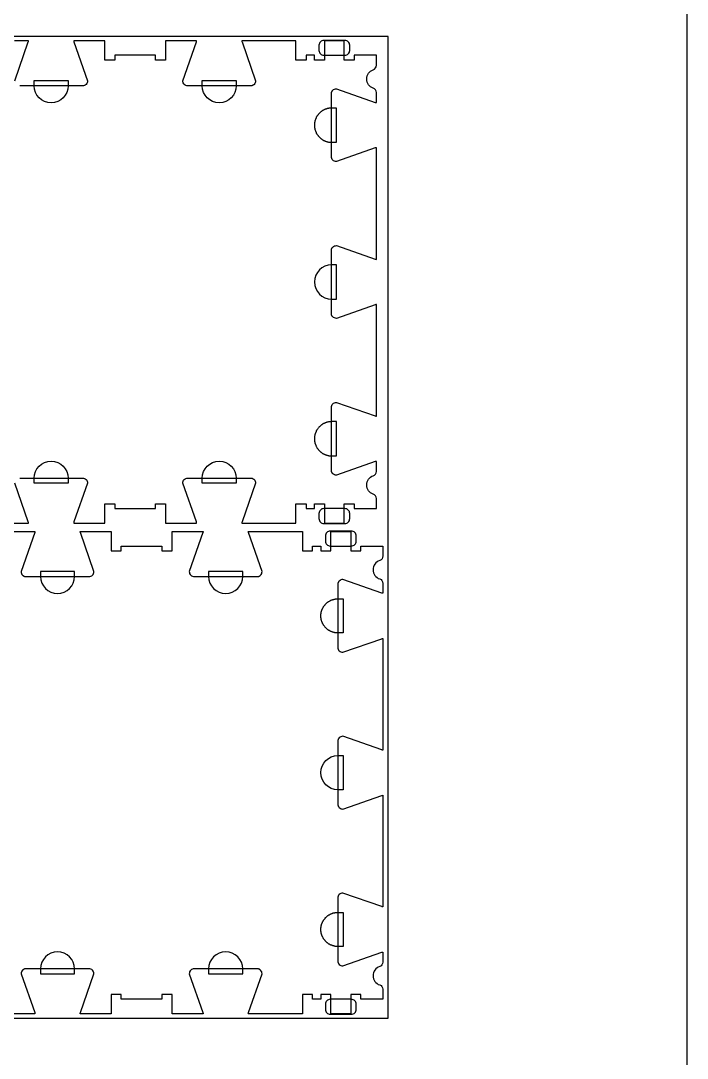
# Model space of a CAD drawing. Extents: x 0 to 4485, y 0 to 10771.
# Drawn here: x 2355 to 3183, y 5619 to 6909 of the extents above; entities that cross this region are included whole.
import ezdxf

# ---------------------------------------------------------------- set-up
doc = ezdxf.new("R2010")
doc.units = 0
for name, color, linetype in [('0_SHEET_SPRUCEPLY_2440X122', 1, 'CONTINUOUS'), ('4_ANYTOOL_CUTTHROUGH_OUTSI', 5, 'CONTINUOUS'), ('5_ANYTOOL_HALF_MILL_9MM_IN', 3, 'CONTINUOUS'), ('DONOTCUT', 7, 'CONTINUOUS')]:
    doc.layers.add(name, color=color, linetype=linetype)

msp = doc.modelspace()

# ---------------------------------------------------------------- linework, layer by layer
at = {"layer": '0_SHEET_SPRUCEPLY_2440X122'}
msp.add_lwpolyline([(371.7, 6889.4), (371.7, 5669.4), (2811.7, 5669.4), (2811.7, 6889.4)], close=True, dxfattribs=at)
at = {"layer": '4_ANYTOOL_CUTTHROUGH_OUTSI', "color": 5}
for points in [[(2347.7, 6834.5), (2364.6, 6882.8), (2364.6, 6882.8, 0.061485), (2364.9, 6884.2), (2347.4, 6884.2)], [(2354, 6340.7), (2432, 6340.7, -0.414214), (2438.2, 6334.4), (2438.2, 6334.4), (2438.2, 6334.3), (2421.3, 6286.1), (2421.3, 6286.1, 0.061485), (2421.1, 6284.7), (2459.7, 6284.7), (2459.7, 6308.7), (2472.2, 6308.7), (2472.2, 6302.7), (2522.7, 6302.7), (2522.7, 6308.7), (2535.2, 6308.7), (2535.2, 6284.7), (2573.8, 6284.7), (2573.8, 6284.7, 0.061485), (2573.5, 6286.1), (2556.6, 6334.3), (2556.6, 6334.4), (2556.6, 6334.4), (2556.6, 6334.4, -0.414214), (2562.9, 6340.7), (2640.9, 6340.7), (2641, 6340.7), (2641.2, 6340.7), (2641.3, 6340.7), (2641.5, 6340.6), (2641.6, 6340.6), (2641.8, 6340.6), (2641.9, 6340.6), (2642.1, 6340.6), (2642.2, 6340.5), (2642.4, 6340.5), (2642.5, 6340.4), (2642.7, 6340.4), (2642.8, 6340.4), (2643, 6340.3), (2643.1, 6340.3), (2643.3, 6340.2), (2643.4, 6340.1), (2643.5, 6340.1), (2643.7, 6340), (2643.8, 6339.9), (2644, 6339.9), (2644.1, 6339.8), (2644.2, 6339.7), (2644.3, 6339.6), (2644.5, 6339.5), (2644.6, 6339.4), (2644.7, 6339.3), (2644.8, 6339.2), (2645, 6339.1), (2645.1, 6339), (2645.2, 6338.9), (2645.3, 6338.8, -0.198912), (2647.1, 6334.4), (2647.1, 6334.4), (2647.1, 6334.3), (2630.2, 6286.1), (2630.2, 6286.1, 0.061485), (2630, 6284.7), (2697.2, 6284.7), (2697.2, 6308.7), (2709.7, 6308.7), (2709.7, 6302.7), (2720.2, 6302.7), (2720.2, 6308.7), (2732.7, 6308.7), (2732.7, 6284.7), (2757.2, 6284.7), (2757.2, 6308.7), (2769.7, 6308.7), (2769.7, 6302.7), (2797.2, 6302.7), (2797.2, 6315.1), (2797.2, 6315.1, 0.317837), (2793.3, 6320.5, -0.707107), (2793.3, 6343.6, 0.317837), (2797.2, 6349), (2797.2, 6361.4, 0.061485), (2795.8, 6361.2), (2747.5, 6344.3), (2747.5, 6344.3), (2747.4, 6344.3), (2747.4, 6344.3, -0.198912), (2743, 6346.1), (2742.9, 6346.2), (2742.8, 6346.3), (2742.7, 6346.4), (2742.6, 6346.5), (2742.5, 6346.7), (2742.4, 6346.8), (2742.3, 6346.9), (2742.2, 6347), (2742.1, 6347.2), (2742.1, 6347.3), (2742, 6347.4), (2741.9, 6347.6), (2741.8, 6347.7), (2741.8, 6347.8), (2741.7, 6348), (2741.6, 6348.1), (2741.6, 6348.3), (2741.5, 6348.4), (2741.5, 6348.6), (2741.4, 6348.7), (2741.4, 6348.9), (2741.3, 6349), (2741.3, 6349.2), (2741.3, 6349.3), (2741.2, 6349.5), (2741.2, 6349.6), (2741.2, 6349.8), (2741.2, 6349.9), (2741.2, 6350.1), (2741.2, 6350.2), (2741.2, 6350.4), (2741.2, 6350.5), (2741.2, 6428.5, -0.414214), (2747.4, 6434.8), (2747.5, 6434.8), (2747.5, 6434.8), (2795.8, 6417.9), (2795.8, 6417.9, 0.061485), (2797.2, 6417.6), (2797.2, 6556.3, 0.061485), (2795.8, 6556.1), (2747.5, 6539.2), (2747.5, 6539.2), (2747.4, 6539.2), (2747.4, 6539.2, -0.198912), (2743, 6541), (2742.9, 6541.1), (2742.8, 6541.2), (2742.7, 6541.3), (2742.6, 6541.4), (2742.5, 6541.6), (2742.4, 6541.7), (2742.3, 6541.8), (2742.2, 6541.9), (2742.1, 6542.1), (2742.1, 6542.2), (2742, 6542.3), (2741.9, 6542.5), (2741.8, 6542.6), (2741.8, 6542.7), (2741.7, 6542.9), (2741.6, 6543), (2741.6, 6543.2), (2741.5, 6543.3), (2741.5, 6543.5), (2741.4, 6543.6), (2741.4, 6543.8), (2741.3, 6543.9), (2741.3, 6544.1), (2741.3, 6544.2), (2741.2, 6544.4), (2741.2, 6544.5), (2741.2, 6544.7), (2741.2, 6544.8), (2741.2, 6545), (2741.2, 6545.1), (2741.2, 6545.3), (2741.2, 6545.4), (2741.2, 6623.4), (2741.2, 6623.6), (2741.2, 6623.7), (2741.2, 6623.9), (2741.2, 6624), (2741.2, 6624.2), (2741.2, 6624.3), (2741.2, 6624.5), (2741.3, 6624.6), (2741.3, 6624.8), (2741.3, 6624.9), (2741.4, 6625.1), (2741.4, 6625.2), (2741.5, 6625.4), (2741.5, 6625.5), (2741.6, 6625.7), (2741.6, 6625.8), (2741.7, 6626), (2741.8, 6626.1), (2741.8, 6626.2), (2741.9, 6626.4), (2742, 6626.5), (2742.1, 6626.6), (2742.1, 6626.8), (2742.2, 6626.9), (2742.3, 6627), (2742.4, 6627.2), (2742.5, 6627.3), (2742.6, 6627.4), (2742.7, 6627.5), (2742.8, 6627.6), (2742.9, 6627.7), (2743, 6627.8, -0.198912), (2747.4, 6629.7), (2747.5, 6629.7), (2747.5, 6629.7), (2795.8, 6612.8), (2795.8, 6612.8, 0.061485), (2797.2, 6612.5), (2797.2, 6751.2, 0.061485), (2795.8, 6751), (2747.5, 6734.1), (2747.5, 6734.1), (2747.4, 6734.1), (2747.4, 6734.1, -0.414214), (2741.2, 6740.3), (2741.2, 6818.3), (2741.2, 6818.5), (2741.2, 6818.6), (2741.2, 6818.8), (2741.2, 6818.9), (2741.2, 6819.1), (2741.2, 6819.2), (2741.2, 6819.4), (2741.3, 6819.5), (2741.3, 6819.7), (2741.3, 6819.8), (2741.4, 6820), (2741.4, 6820.1), (2741.5, 6820.3), (2741.5, 6820.4), (2741.6, 6820.6), (2741.6, 6820.7), (2741.7, 6820.9), (2741.8, 6821), (2741.8, 6821.1), (2741.9, 6821.3), (2742, 6821.4), (2742.1, 6821.5), (2742.1, 6821.7), (2742.2, 6821.8), (2742.3, 6821.9), (2742.4, 6822.1), (2742.5, 6822.2), (2742.6, 6822.3), (2742.7, 6822.4), (2742.8, 6822.5), (2742.9, 6822.6), (2743, 6822.7, -0.198912), (2747.4, 6824.6), (2747.5, 6824.6), (2747.5, 6824.6), (2795.8, 6807.7), (2795.8, 6807.7, 0.061485), (2797.2, 6807.4), (2797.2, 6819.8, 0.317837), (2793.3, 6825.2, -0.707107), (2793.3, 6848.3, 0.317837), (2797.2, 6853.8), (2797.2, 6866.2), (2769.7, 6866.2), (2769.7, 6860.2), (2757.2, 6860.2), (2757.2, 6884.2), (2732.7, 6884.2), (2732.7, 6860.2), (2720.2, 6860.2), (2720.2, 6866.2), (2709.7, 6866.2), (2709.7, 6860.2), (2697.2, 6860.2), (2697.2, 6884.2), (2630, 6884.2), (2630, 6884.2, 0.061485), (2630.2, 6882.8), (2647.1, 6834.5), (2647.1, 6834.5), (2647.1, 6834.4), (2647.1, 6834.4, -0.198912), (2645.3, 6830), (2645.2, 6829.9), (2645.1, 6829.8), (2645, 6829.7), (2644.8, 6829.6), (2644.7, 6829.5), (2644.6, 6829.4), (2644.5, 6829.3), (2644.3, 6829.2), (2644.2, 6829.1), (2644.1, 6829.1), (2644, 6829), (2643.8, 6828.9), (2643.7, 6828.8), (2643.5, 6828.8), (2643.4, 6828.7), (2643.3, 6828.6), (2643.1, 6828.6), (2643, 6828.5), (2642.8, 6828.5), (2642.7, 6828.4), (2642.5, 6828.4), (2642.4, 6828.4), (2642.2, 6828.3), (2642.1, 6828.3), (2641.9, 6828.3), (2641.8, 6828.2), (2641.6, 6828.2), (2641.5, 6828.2), (2641.3, 6828.2), (2641.2, 6828.2), (2641, 6828.2), (2640.9, 6828.2), (2562.9, 6828.2, -0.414214), (2556.6, 6834.4), (2556.6, 6834.5), (2556.6, 6834.5), (2573.5, 6882.8), (2573.5, 6882.8, 0.061485), (2573.8, 6884.2), (2535.2, 6884.2), (2535.2, 6860.2), (2522.7, 6860.2), (2522.7, 6866.2), (2472.2, 6866.2), (2472.2, 6860.2), (2459.7, 6860.2), (2459.7, 6884.2), (2421.1, 6884.2), (2421.1, 6884.2, 0.061485), (2421.3, 6882.8), (2438.2, 6834.5), (2438.2, 6834.5), (2438.2, 6834.4), (2438.2, 6834.4, -0.414214), (2432, 6828.2), (2354, 6828.2)], [(2297.7, 6284.7), (2364.9, 6284.7), (2364.9, 6284.7, 0.061485), (2364.6, 6286.1), (2347.7, 6334.3)], [(2305.7, 6274.2), (2372.9, 6274.2), (2372.9, 6274.2, -0.061485), (2372.6, 6272.8), (2355.7, 6224.5), (2355.7, 6224.5), (2355.7, 6224.4), (2355.7, 6224.4, 0.198912), (2357.5, 6220), (2357.6, 6219.9), (2357.8, 6219.8), (2357.9, 6219.7), (2358, 6219.6), (2358.1, 6219.5), (2358.2, 6219.4), (2358.3, 6219.3), (2358.5, 6219.2), (2358.6, 6219.1), (2358.7, 6219.1), (2358.9, 6219), (2359, 6218.9), (2359.1, 6218.8), (2359.3, 6218.8), (2359.4, 6218.7), (2359.6, 6218.6), (2359.7, 6218.6), (2359.9, 6218.5), (2360, 6218.5), (2360.1, 6218.4), (2360.3, 6218.4), (2360.4, 6218.4), (2360.6, 6218.3), (2360.7, 6218.3), (2360.9, 6218.3), (2361.1, 6218.2), (2361.2, 6218.2), (2361.4, 6218.2), (2361.5, 6218.2), (2361.7, 6218.2), (2361.8, 6218.2), (2362, 6218.2), (2440, 6218.2, 0.414214), (2446.2, 6224.4), (2446.2, 6224.5), (2446.2, 6224.5), (2429.3, 6272.8), (2429.3, 6272.8, -0.061485), (2429.1, 6274.2), (2467.7, 6274.2), (2467.7, 6250.4), (2467.7, 6250.2), (2480.2, 6250.2), (2480.2, 6256.2), (2530.7, 6256.2), (2530.7, 6250.2), (2543.2, 6250.2), (2543.2, 6274.2), (2581.8, 6274.2), (2581.8, 6274.2, -0.061485), (2581.5, 6272.8), (2564.6, 6224.5), (2564.6, 6224.5), (2564.6, 6224.4), (2564.6, 6224.4, 0.414214), (2570.9, 6218.2), (2648.9, 6218.2), (2649, 6218.2), (2649.2, 6218.2), (2649.3, 6218.2), (2649.5, 6218.2), (2649.6, 6218.2), (2649.8, 6218.2), (2649.9, 6218.3), (2650.1, 6218.3), (2650.2, 6218.3), (2650.4, 6218.4), (2650.5, 6218.4), (2650.7, 6218.4), (2650.8, 6218.5), (2651, 6218.5), (2651.1, 6218.6), (2651.3, 6218.6), (2651.4, 6218.7), (2651.5, 6218.8), (2651.7, 6218.8), (2651.8, 6218.9), (2652, 6219), (2652.1, 6219.1), (2652.2, 6219.1), (2652.3, 6219.2), (2652.5, 6219.3), (2652.6, 6219.4), (2652.7, 6219.5), (2652.8, 6219.6), (2653, 6219.7), (2653.1, 6219.8), (2653.2, 6219.9), (2653.3, 6220, 0.198912), (2655.1, 6224.4), (2655.1, 6224.5), (2655.1, 6224.5), (2638.2, 6272.8), (2638.2, 6272.8, -0.061485), (2638, 6274.2), (2705.2, 6274.2), (2705.2, 6250.2), (2717.7, 6250.2), (2717.7, 6256.2), (2728.2, 6256.2), (2728.2, 6250.2), (2740.7, 6250.2), (2740.7, 6274.2), (2765.2, 6274.2), (2765.2, 6250.2), (2777.7, 6250.2), (2777.7, 6256.2), (2805.2, 6256.2), (2805.2, 6243.8), (2805.2, 6243.8, -0.317837), (2801.3, 6238.3, 0.707107), (2801.3, 6215.2, -0.317837), (2805.2, 6209.8), (2805.2, 6197.4, -0.061485), (2803.8, 6197.7), (2755.5, 6214.6), (2755.5, 6214.6), (2755.4, 6214.6), (2755.4, 6214.6, 0.198912), (2751, 6212.7), (2750.9, 6212.6), (2750.8, 6212.5), (2750.7, 6212.4), (2750.6, 6212.3), (2750.5, 6212.2), (2750.4, 6212.1), (2750.3, 6211.9), (2750.2, 6211.8), (2750.1, 6211.7), (2750.1, 6211.5), (2750, 6211.4), (2749.9, 6211.3), (2749.8, 6211.1), (2749.8, 6211), (2749.7, 6210.9), (2749.6, 6210.7), (2749.6, 6210.6), (2749.5, 6210.4), (2749.5, 6210.3), (2749.4, 6210.1), (2749.4, 6210), (2749.3, 6209.8), (2749.3, 6209.7), (2749.3, 6209.5), (2749.2, 6209.4), (2749.2, 6209.2), (2749.2, 6209.1), (2749.2, 6208.9), (2749.2, 6208.8), (2749.2, 6208.6), (2749.2, 6208.5), (2749.2, 6208.3), (2749.2, 6130.3, 0.414214), (2755.4, 6124.1), (2755.5, 6124.1), (2755.5, 6124.1), (2803.8, 6141), (2803.8, 6141, -0.061485), (2805.2, 6141.2), (2805.2, 6002.5, -0.061485), (2803.8, 6002.8), (2755.5, 6019.7), (2755.5, 6019.7), (2755.4, 6019.7), (2755.4, 6019.7, 0.198912), (2751, 6017.8), (2750.9, 6017.7), (2750.8, 6017.6), (2750.7, 6017.5), (2750.6, 6017.4), (2750.5, 6017.3), (2750.4, 6017.2), (2750.3, 6017), (2750.2, 6016.9), (2750.1, 6016.8), (2750.1, 6016.6), (2750, 6016.5), (2749.9, 6016.4), (2749.8, 6016.2), (2749.8, 6016.1), (2749.7, 6016), (2749.6, 6015.8), (2749.6, 6015.7), (2749.5, 6015.5), (2749.5, 6015.4), (2749.4, 6015.2), (2749.4, 6015.1), (2749.3, 6014.9), (2749.3, 6014.8), (2749.3, 6014.6), (2749.2, 6014.5), (2749.2, 6014.3), (2749.2, 6014.2), (2749.2, 6014), (2749.2, 6013.9), (2749.2, 6013.7), (2749.2, 6013.6), (2749.2, 6013.4), (2749.2, 5935.4), (2749.2, 5935.3), (2749.2, 5935.1), (2749.2, 5935), (2749.2, 5934.8), (2749.2, 5934.7), (2749.2, 5934.5), (2749.2, 5934.4), (2749.3, 5934.2), (2749.3, 5934.1), (2749.3, 5933.9), (2749.4, 5933.8), (2749.4, 5933.6), (2749.5, 5933.5), (2749.5, 5933.3), (2749.6, 5933.2), (2749.6, 5933), (2749.7, 5932.9), (2749.8, 5932.7), (2749.8, 5932.6), (2749.9, 5932.5), (2750, 5932.3), (2750.1, 5932.2), (2750.1, 5932.1), (2750.2, 5931.9), (2750.3, 5931.8), (2750.4, 5931.7), (2750.5, 5931.6), (2750.6, 5931.4), (2750.7, 5931.3), (2750.8, 5931.2), (2750.9, 5931.1), (2751, 5931, 0.198912), (2755.4, 5929.2), (2755.5, 5929.2), (2755.5, 5929.2), (2803.8, 5946.1), (2803.8, 5946.1, -0.061485), (2805.2, 5946.3), (2805.2, 5807.6, -0.061485), (2803.8, 5807.9), (2755.5, 5824.8), (2755.5, 5824.8), (2755.4, 5824.8), (2755.4, 5824.8, 0.414214), (2749.2, 5818.5), (2749.2, 5740.5), (2749.2, 5740.4), (2749.2, 5740.2), (2749.2, 5740.1), (2749.2, 5739.9), (2749.2, 5739.8), (2749.2, 5739.6), (2749.2, 5739.5), (2749.3, 5739.3), (2749.3, 5739.2), (2749.3, 5739), (2749.4, 5738.9), (2749.4, 5738.7), (2749.5, 5738.6), (2749.5, 5738.4), (2749.6, 5738.3), (2749.6, 5738.1), (2749.7, 5738), (2749.8, 5737.8), (2749.8, 5737.7), (2749.9, 5737.6), (2750, 5737.4), (2750.1, 5737.3), (2750.1, 5737.2), (2750.2, 5737), (2750.3, 5736.9), (2750.4, 5736.8), (2750.5, 5736.7), (2750.6, 5736.5), (2750.7, 5736.4), (2750.8, 5736.3), (2750.9, 5736.2), (2751, 5736.1, 0.198912), (2755.4, 5734.3), (2755.5, 5734.3), (2755.5, 5734.3), (2803.8, 5751.2), (2803.8, 5751.2, -0.061485), (2805.2, 5751.4), (2805.2, 5739, -0.317837), (2801.3, 5733.6, 0.707107), (2801.3, 5710.5, -0.317837), (2805.2, 5705.1), (2805.2, 5692.7), (2777.7, 5692.7), (2777.7, 5698.7), (2765.2, 5698.7), (2765.2, 5674.7), (2740.7, 5674.7), (2740.7, 5698.7), (2728.2, 5698.7), (2728.2, 5692.7), (2717.7, 5692.7), (2717.7, 5698.7), (2705.2, 5698.7), (2705.2, 5674.7), (2638, 5674.7), (2638, 5674.7, -0.061485), (2638.2, 5676.1), (2655.1, 5724.3), (2655.1, 5724.4), (2655.1, 5724.4), (2655.1, 5724.4, 0.198912), (2653.3, 5728.8), (2653.2, 5728.9), (2653.1, 5729), (2653, 5729.1), (2652.8, 5729.2), (2652.7, 5729.3), (2652.6, 5729.4), (2652.5, 5729.5), (2652.3, 5729.6), (2652.2, 5729.7), (2652.1, 5729.8), (2652, 5729.9), (2651.8, 5729.9), (2651.7, 5730), (2651.5, 5730.1), (2651.4, 5730.1), (2651.3, 5730.2), (2651.1, 5730.3), (2651, 5730.3), (2650.8, 5730.4), (2650.7, 5730.4), (2650.5, 5730.4), (2650.4, 5730.5), (2650.2, 5730.5), (2650.1, 5730.6), (2649.9, 5730.6), (2649.8, 5730.6), (2649.6, 5730.6), (2649.5, 5730.6), (2649.3, 5730.7), (2649.2, 5730.7), (2649, 5730.7), (2648.9, 5730.7), (2570.9, 5730.7, 0.414214), (2564.6, 5724.4), (2564.6, 5724.4), (2564.6, 5724.3), (2581.5, 5676.1), (2581.5, 5676.1, -0.061485), (2581.8, 5674.7), (2543.2, 5674.7), (2543.2, 5698.7), (2530.7, 5698.7), (2530.7, 5692.7), (2480.2, 5692.7), (2480.2, 5698.7), (2467.7, 5698.7), (2467.7, 5674.7), (2429.1, 5674.7), (2429.1, 5674.7, -0.061485), (2429.3, 5676.1), (2446.2, 5724.3), (2446.2, 5724.4), (2446.2, 5724.4), (2446.2, 5724.4, 0.414214), (2440, 5730.7), (2362, 5730.7), (2361.8, 5730.7), (2361.7, 5730.7), (2361.5, 5730.7), (2361.4, 5730.6), (2361.2, 5730.6), (2361.1, 5730.6), (2360.9, 5730.6), (2360.7, 5730.6), (2360.6, 5730.5), (2360.4, 5730.5), (2360.3, 5730.4), (2360.1, 5730.4), (2360, 5730.4), (2359.9, 5730.3), (2359.7, 5730.3), (2359.6, 5730.2), (2359.4, 5730.1), (2359.3, 5730.1), (2359.1, 5730), (2359, 5729.9), (2358.9, 5729.9), (2358.7, 5729.8), (2358.6, 5729.7), (2358.5, 5729.6), (2358.3, 5729.5), (2358.2, 5729.4), (2358.1, 5729.3), (2358, 5729.2), (2357.9, 5729.1), (2357.8, 5729), (2357.6, 5728.9), (2357.5, 5728.8, 0.198912), (2355.7, 5724.4), (2355.7, 5724.4), (2355.7, 5724.3), (2372.6, 5676.1), (2372.6, 5676.1, -0.061485), (2372.9, 5674.7), (2355.4, 5674.7), (2305.7, 5674.7)]]:
    msp.add_lwpolyline(points, format="xyb", dxfattribs=at)
at = {"layer": '5_ANYTOOL_HALF_MILL_9MM_IN'}
for points in [[(2731.8, 6884.7, 0.414214), (2725.8, 6878.7), (2725.8, 6872.2, 0.414214), (2731.8, 6866.2), (2758, 6866.2, 0.414214), (2764, 6872.2), (2764, 6878.7, 0.414214), (2758, 6884.7)], [(2414.2, 6828.4, -1), (2371.7, 6828.4), (2371.7, 6828.7), (2371.7, 6834.7), (2414.2, 6834.7), (2414.2, 6828.7), (2414.2, 6828.4)], [(2623.1, 6828.4, -1), (2580.6, 6828.4), (2580.6, 6828.7), (2580.6, 6834.7), (2623.1, 6834.7), (2623.1, 6828.7), (2623.1, 6828.4)], [(2741.4, 6605.7, 1), (2741.4, 6563.2), (2741.7, 6563.2), (2747.7, 6563.2), (2747.7, 6605.7), (2741.7, 6605.7), (2741.4, 6605.7)], [(2371.7, 6340.4, -1), (2414.2, 6340.4), (2414.2, 6340.2), (2414.2, 6334.2), (2371.7, 6334.2), (2371.7, 6340.2), (2371.7, 6340.4)], [(2580.6, 6340.4, -1), (2623.1, 6340.4), (2623.1, 6340.2), (2623.1, 6334.2), (2580.6, 6334.2), (2580.6, 6340.2), (2580.6, 6340.4)], [(2731.8, 6302.7, 0.414214), (2725.8, 6296.7), (2725.8, 6290.2, 0.414214), (2731.8, 6284.2), (2758, 6284.2, 0.414214), (2764, 6290.2), (2764, 6296.7, 0.414214), (2758, 6302.7)], [(2739.8, 6274.7, 0.414214), (2733.8, 6268.7), (2733.8, 6262.2, 0.414214), (2739.8, 6256.2), (2766, 6256.2, 0.414214), (2772, 6262.2), (2772, 6268.7, 0.414214), (2766, 6274.7)], [(2379.7, 6218.4, 1), (2422.2, 6218.4), (2422.2, 6218.7), (2422.2, 6224.7), (2379.7, 6224.7), (2379.7, 6218.7), (2379.7, 6218.4)], [(2588.6, 6218.4, 1), (2631.1, 6218.4), (2631.1, 6218.7), (2631.1, 6224.7), (2588.6, 6224.7), (2588.6, 6218.7), (2588.6, 6218.4)], [(2749.4, 5953.2, -1), (2749.4, 5995.7), (2749.7, 5995.7), (2755.7, 5995.7), (2755.7, 5953.2), (2749.7, 5953.2), (2749.4, 5953.2)], [(2422.2, 5730.4, 1), (2379.7, 5730.4), (2379.7, 5730.2), (2379.7, 5724.2), (2422.2, 5724.2), (2422.2, 5730.2), (2422.2, 5730.4)], [(2631.1, 5730.4, 1), (2588.6, 5730.4), (2588.6, 5730.2), (2588.6, 5724.2), (2631.1, 5724.2), (2631.1, 5730.2), (2631.1, 5730.4)], [(2739.8, 5692.7, 0.414214), (2733.8, 5686.7), (2733.8, 5680.2, 0.414214), (2739.8, 5674.2), (2766, 5674.2, 0.414214), (2772, 5680.2), (2772, 5686.7, 0.414214), (2766, 5692.7)]]:
    msp.add_lwpolyline(points, format="xyb", close=True, dxfattribs=at)
for points in [[(2741.4, 6800.6), (2740.9, 6800.6), (2740.5, 6800.6), (2740, 6800.5), (2739.5, 6800.5), (2739, 6800.4), (2738.5, 6800.4), (2738, 6800.3), (2737.5, 6800.2), (2737, 6800.1), (2736.6, 6800), (2736.1, 6799.9), (2735.6, 6799.8), (2735.1, 6799.6), (2734.6, 6799.4), (2734.1, 6799.3), (2733.6, 6799.1), (2733.1, 6798.9), (2732.6, 6798.7), (2732.1, 6798.4), (2731.6, 6798.2), (2731.2, 6797.9), (2730.7, 6797.7), (2730.2, 6797.4), (2729.8, 6797.1), (2729.3, 6796.8), (2728.9, 6796.5), (2728.4, 6796.2), (2728, 6795.8), (2727.6, 6795.5), (2727.2, 6795.1), (2726.8, 6794.7), (2726.4, 6794.3), (2726, 6794), (2725.6, 6793.6), (2725.3, 6793.1), (2724.9, 6792.7), (2724.6, 6792.3), (2724.2, 6791.8), (2723.9, 6791.4), (2723.6, 6791), (2723.3, 6790.5), (2723.1, 6790), (2722.8, 6789.6), (2722.5, 6789.1), (2722.3, 6788.6), (2722.1, 6788.1), (2721.9, 6787.6), (2721.7, 6787.1), (2721.5, 6786.7), (2721.3, 6786.2), (2721.1, 6785.7), (2721, 6785.2), (2720.8, 6784.7), (2720.7, 6784.2), (2720.6, 6783.7), (2720.5, 6783.2), (2720.4, 6782.7), (2720.4, 6782.2), (2720.3, 6781.7), (2720.2, 6781.2), (2720.2, 6780.7), (2720.2, 6780.3), (2720.2, 6779.8), (2720.2, 6779.3), (2720.2, 6778.9), (2720.2, 6778.4), (2720.2, 6777.9), (2720.2, 6777.4), (2720.3, 6776.9), (2720.4, 6776.4), (2720.4, 6775.9), (2720.5, 6775.5), (2720.6, 6775), (2720.7, 6774.5), (2720.8, 6774), (2721, 6773.5), (2721.1, 6773), (2721.3, 6772.5), (2721.5, 6772), (2721.7, 6771.5), (2721.9, 6771), (2722.1, 6770.5), (2722.3, 6770), (2722.5, 6769.6), (2722.8, 6769.1), (2723.1, 6768.6), (2723.3, 6768.2), (2723.6, 6767.7), (2723.9, 6767.2), (2724.2, 6766.8), (2724.6, 6766.4), (2724.9, 6765.9), (2725.3, 6765.5), (2725.6, 6765.1), (2726, 6764.7), (2726.4, 6764.3), (2726.8, 6763.9), (2727.2, 6763.5), (2727.6, 6763.2), (2728, 6762.8), (2728.4, 6762.5), (2728.9, 6762.2), (2729.3, 6761.8), (2729.8, 6761.5), (2730.2, 6761.2), (2730.7, 6761), (2731.2, 6760.7), (2731.6, 6760.4), (2732.1, 6760.2), (2732.6, 6760), (2733.1, 6759.8), (2733.6, 6759.6), (2734.1, 6759.4), (2734.6, 6759.2), (2735.1, 6759), (2735.6, 6758.9), (2736.1, 6758.8), (2736.6, 6758.6), (2737, 6758.5), (2737.5, 6758.4), (2738, 6758.3), (2738.5, 6758.3), (2739, 6758.2), (2739.5, 6758.2), (2740, 6758.1), (2740.5, 6758.1), (2740.9, 6758.1), (2741.4, 6758.1), (2741.7, 6758.1), (2747.7, 6758.1), (2747.7, 6800.6), (2741.7, 6800.6), (2741.4, 6800.6)], [(2741.4, 6410.8), (2740.9, 6410.8), (2740.5, 6410.8), (2740, 6410.7), (2739.5, 6410.7), (2739, 6410.6), (2738.5, 6410.6), (2738, 6410.5), (2737.5, 6410.4), (2737, 6410.3), (2736.6, 6410.2), (2736.1, 6410.1), (2735.6, 6410), (2735.1, 6409.8), (2734.6, 6409.6), (2734.1, 6409.5), (2733.6, 6409.3), (2733.1, 6409.1), (2732.6, 6408.9), (2732.1, 6408.6), (2731.6, 6408.4), (2731.2, 6408.1), (2730.7, 6407.9), (2730.2, 6407.6), (2729.8, 6407.3), (2729.3, 6407), (2728.9, 6406.7), (2728.4, 6406.4), (2728, 6406), (2727.6, 6405.7), (2727.2, 6405.3), (2726.8, 6404.9), (2726.4, 6404.5), (2726, 6404.2), (2725.6, 6403.8), (2725.3, 6403.3), (2724.9, 6402.9), (2724.6, 6402.5), (2724.2, 6402), (2723.9, 6401.6), (2723.6, 6401.2), (2723.3, 6400.7), (2723.1, 6400.2), (2722.8, 6399.8), (2722.5, 6399.3), (2722.3, 6398.8), (2722.1, 6398.3), (2721.9, 6397.8), (2721.7, 6397.3), (2721.5, 6396.9), (2721.3, 6396.4), (2721.1, 6395.9), (2721, 6395.4), (2720.8, 6394.9), (2720.7, 6394.4), (2720.6, 6393.9), (2720.5, 6393.4), (2720.4, 6392.9), (2720.4, 6392.4), (2720.3, 6391.9), (2720.2, 6391.4), (2720.2, 6390.9), (2720.2, 6390.5), (2720.2, 6390), (2720.2, 6389.5), (2720.2, 6389.1), (2720.2, 6388.6), (2720.2, 6388.1), (2720.2, 6387.6), (2720.3, 6387.1), (2720.4, 6386.6), (2720.4, 6386.1), (2720.5, 6385.7), (2720.6, 6385.2), (2720.7, 6384.7), (2720.8, 6384.2), (2721, 6383.7), (2721.1, 6383.2), (2721.3, 6382.7), (2721.5, 6382.2), (2721.7, 6381.7), (2721.9, 6381.2), (2722.1, 6380.7), (2722.3, 6380.2), (2722.5, 6379.8), (2722.8, 6379.3), (2723.1, 6378.8), (2723.3, 6378.4), (2723.6, 6377.9), (2723.9, 6377.4), (2724.2, 6377), (2724.6, 6376.6), (2724.9, 6376.1), (2725.3, 6375.7), (2725.6, 6375.3), (2726, 6374.9), (2726.4, 6374.5), (2726.8, 6374.1), (2727.2, 6373.7), (2727.6, 6373.4), (2728, 6373), (2728.4, 6372.7), (2728.9, 6372.4), (2729.3, 6372), (2729.8, 6371.7), (2730.2, 6371.4), (2730.7, 6371.2), (2731.2, 6370.9), (2731.6, 6370.6), (2732.1, 6370.4), (2732.6, 6370.2), (2733.1, 6370), (2733.6, 6369.8), (2734.1, 6369.6), (2734.6, 6369.4), (2735.1, 6369.2), (2735.6, 6369.1), (2736.1, 6369), (2736.6, 6368.8), (2737, 6368.7), (2737.5, 6368.6), (2738, 6368.5), (2738.5, 6368.5), (2739, 6368.4), (2739.5, 6368.4), (2740, 6368.3), (2740.5, 6368.3), (2740.9, 6368.3), (2741.4, 6368.3), (2741.7, 6368.3), (2747.7, 6368.3), (2747.7, 6410.8), (2741.7, 6410.8), (2741.4, 6410.8)], [(2749.4, 6148.1), (2748.9, 6148.1), (2748.5, 6148.1), (2748, 6148.1), (2747.5, 6148.2), (2747, 6148.2), (2746.5, 6148.3), (2746, 6148.3), (2745.5, 6148.4), (2745, 6148.5), (2744.6, 6148.6), (2744.1, 6148.8), (2743.6, 6148.9), (2743.1, 6149), (2742.6, 6149.2), (2742.1, 6149.4), (2741.6, 6149.6), (2741.1, 6149.8), (2740.6, 6150), (2740.1, 6150.2), (2739.6, 6150.4), (2739.2, 6150.7), (2738.7, 6151), (2738.2, 6151.2), (2737.8, 6151.5), (2737.3, 6151.8), (2736.9, 6152.2), (2736.4, 6152.5), (2736, 6152.8), (2735.6, 6153.2), (2735.2, 6153.5), (2734.8, 6153.9), (2734.4, 6154.3), (2734, 6154.7), (2733.6, 6155.1), (2733.3, 6155.5), (2732.9, 6155.9), (2732.6, 6156.4), (2732.2, 6156.8), (2731.9, 6157.2), (2731.6, 6157.7), (2731.3, 6158.2), (2731.1, 6158.6), (2730.8, 6159.1), (2730.5, 6159.6), (2730.3, 6160), (2730.1, 6160.5), (2729.9, 6161), (2729.7, 6161.5), (2729.5, 6162), (2729.3, 6162.5), (2729.1, 6163), (2729, 6163.5), (2728.8, 6164), (2728.7, 6164.5), (2728.6, 6165), (2728.5, 6165.5), (2728.4, 6165.9), (2728.4, 6166.4), (2728.3, 6166.9), (2728.2, 6167.4), (2728.2, 6167.9), (2728.2, 6168.4), (2728.2, 6168.9), (2728.2, 6169.3), (2728.2, 6169.8), (2728.2, 6170.3), (2728.2, 6170.7), (2728.2, 6171.2), (2728.3, 6171.7), (2728.4, 6172.2), (2728.4, 6172.7), (2728.5, 6173.2), (2728.6, 6173.7), (2728.7, 6174.2), (2728.8, 6174.7), (2729, 6175.2), (2729.1, 6175.7), (2729.3, 6176.2), (2729.5, 6176.7), (2729.7, 6177.1), (2729.9, 6177.6), (2730.1, 6178.1), (2730.3, 6178.6), (2730.5, 6179.1), (2730.8, 6179.6), (2731.1, 6180), (2731.3, 6180.5), (2731.6, 6181), (2731.9, 6181.4), (2732.2, 6181.8), (2732.6, 6182.3), (2732.9, 6182.7), (2733.3, 6183.1), (2733.6, 6183.6), (2734, 6184), (2734.4, 6184.3), (2734.8, 6184.7), (2735.2, 6185.1), (2735.6, 6185.5), (2736, 6185.8), (2736.4, 6186.2), (2736.9, 6186.5), (2737.3, 6186.8), (2737.8, 6187.1), (2738.2, 6187.4), (2738.7, 6187.7), (2739.2, 6187.9), (2739.6, 6188.2), (2740.1, 6188.4), (2740.6, 6188.7), (2741.1, 6188.9), (2741.6, 6189.1), (2742.1, 6189.3), (2742.6, 6189.4), (2743.1, 6189.6), (2743.6, 6189.8), (2744.1, 6189.9), (2744.6, 6190), (2745, 6190.1), (2745.5, 6190.2), (2746, 6190.3), (2746.5, 6190.4), (2747, 6190.4), (2747.5, 6190.5), (2748, 6190.5), (2748.5, 6190.6), (2748.9, 6190.6), (2749.4, 6190.6), (2749.7, 6190.6), (2755.7, 6190.6), (2755.7, 6148.1), (2749.7, 6148.1), (2749.4, 6148.1)], [(2749.4, 5758.3), (2748.9, 5758.3), (2748.5, 5758.3), (2748, 5758.3), (2747.5, 5758.4), (2747, 5758.4), (2746.5, 5758.5), (2746, 5758.5), (2745.5, 5758.6), (2745, 5758.7), (2744.6, 5758.8), (2744.1, 5759), (2743.6, 5759.1), (2743.1, 5759.2), (2742.6, 5759.4), (2742.1, 5759.6), (2741.6, 5759.8), (2741.1, 5760), (2740.6, 5760.2), (2740.1, 5760.4), (2739.6, 5760.6), (2739.2, 5760.9), (2738.7, 5761.2), (2738.2, 5761.4), (2737.8, 5761.7), (2737.3, 5762), (2736.9, 5762.4), (2736.4, 5762.7), (2736, 5763), (2735.6, 5763.4), (2735.2, 5763.7), (2734.8, 5764.1), (2734.4, 5764.5), (2734, 5764.9), (2733.6, 5765.3), (2733.3, 5765.7), (2732.9, 5766.1), (2732.6, 5766.6), (2732.2, 5767), (2731.9, 5767.4), (2731.6, 5767.9), (2731.3, 5768.4), (2731.1, 5768.8), (2730.8, 5769.3), (2730.5, 5769.8), (2730.3, 5770.2), (2730.1, 5770.7), (2729.9, 5771.2), (2729.7, 5771.7), (2729.5, 5772.2), (2729.3, 5772.7), (2729.1, 5773.2), (2729, 5773.7), (2728.8, 5774.2), (2728.7, 5774.7), (2728.6, 5775.2), (2728.5, 5775.7), (2728.4, 5776.1), (2728.4, 5776.6), (2728.3, 5777.1), (2728.2, 5777.6), (2728.2, 5778.1), (2728.2, 5778.6), (2728.2, 5779.1), (2728.2, 5779.5), (2728.2, 5780), (2728.2, 5780.5), (2728.2, 5780.9), (2728.2, 5781.4), (2728.3, 5781.9), (2728.4, 5782.4), (2728.4, 5782.9), (2728.5, 5783.4), (2728.6, 5783.9), (2728.7, 5784.4), (2728.8, 5784.9), (2729, 5785.4), (2729.1, 5785.9), (2729.3, 5786.4), (2729.5, 5786.9), (2729.7, 5787.3), (2729.9, 5787.8), (2730.1, 5788.3), (2730.3, 5788.8), (2730.5, 5789.3), (2730.8, 5789.8), (2731.1, 5790.2), (2731.3, 5790.7), (2731.6, 5791.2), (2731.9, 5791.6), (2732.2, 5792), (2732.6, 5792.5), (2732.9, 5792.9), (2733.3, 5793.3), (2733.6, 5793.8), (2734, 5794.2), (2734.4, 5794.5), (2734.8, 5794.9), (2735.2, 5795.3), (2735.6, 5795.7), (2736, 5796), (2736.4, 5796.4), (2736.9, 5796.7), (2737.3, 5797), (2737.8, 5797.3), (2738.2, 5797.6), (2738.7, 5797.9), (2739.2, 5798.1), (2739.6, 5798.4), (2740.1, 5798.6), (2740.6, 5798.9), (2741.1, 5799.1), (2741.6, 5799.3), (2742.1, 5799.5), (2742.6, 5799.6), (2743.1, 5799.8), (2743.6, 5800), (2744.1, 5800.1), (2744.6, 5800.2), (2745, 5800.3), (2745.5, 5800.4), (2746, 5800.5), (2746.5, 5800.6), (2747, 5800.6), (2747.5, 5800.7), (2748, 5800.7), (2748.5, 5800.8), (2748.9, 5800.8), (2749.4, 5800.8), (2749.7, 5800.8), (2755.7, 5800.8), (2755.7, 5758.3), (2749.7, 5758.3), (2749.4, 5758.3)]]:
    msp.add_lwpolyline(points, close=True, dxfattribs=at)
at = {"layer": 'DONOTCUT'}
msp.add_lwpolyline([(0, 0), (3183.4, 0), (3183.4, 7593.4), (0, 7593.4)], close=True, dxfattribs=at)

doc.saveas('drawing.dxf')
